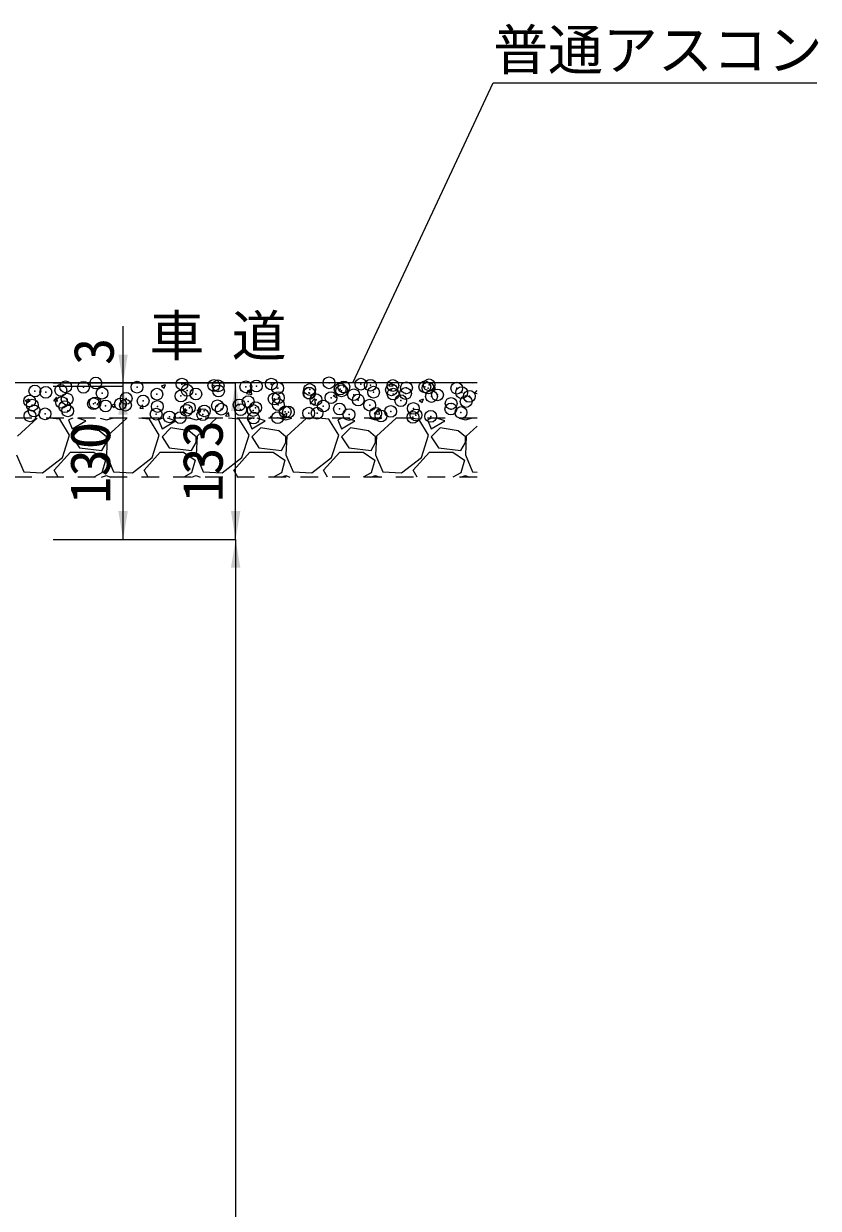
# Model space of a CAD drawing. Units: millimetres at full size, sheet at 1:20; some dimension numbers follow another scale. Extents: x 0 to 8400, y 0 to 13400.
# Drawn here: x 5641 to 6315, y 3219 to 4225 of the extents above; entities that cross this region are included whole.
import ezdxf
from ezdxf.enums import TextEntityAlignment as Align

# ---------------------------------------------------------------- set-up
doc = ezdxf.new("R2010")
doc.units = ezdxf.units.MM
doc.header["$LTSCALE"] = 20
doc.header["$PDMODE"] = 32
doc.header["$PDSIZE"] = 10
doc.linetypes.add('USER1', pattern=[1.35, 0.75, -0.6])
for name, color, linetype, lineweight in [('ハッチング_基礎', 150, 'Continuous', 5), ('ハッチング_舗装', 7, 'Continuous', 20), ('寸法線', 7, 'Continuous', 13), ('引出線', 4, 'Continuous', 9), ('舗装・基礎', 3, 'USER1', 9)]:
    doc.layers.add(name, color=color, linetype=linetype, lineweight=lineweight)
doc.layers.add('文字', color=7, linetype='Continuous')
doc.styles.add('ＭＳ ゴシック', font='')
doc.styles.get('ＭＳ ゴシック').set_extended_font_data('MS Gothic')

# ---------------------------------------------------------------- blocks, each defined once
blk = doc.blocks.new('filled_arrow')
at = {"color": 0, "linetype": 'Continuous', "lineweight": -2}
blk.add_solid([(7.5, 1.25), (0, 0), (7.5, -1.25)], dxfattribs=at)

msp = doc.modelspace()

# ---------------------------------------------------------------- linework, layer by layer
at = {"layer": 'ハッチング_基礎'}
for p, q in [((5652.16, 3890.07), (5635.49, 3874.84)), ((5671.3, 3889.32), (5662.35, 3890.07)), ((5679.68, 3875.6), (5671.3, 3889.32)), ((5682.44, 3890.07), (5678.92, 3888.56)), ((5678.92, 3888.56), (5681.97, 3880.94)), ((5681.97, 3880.94), (5693.4, 3887.8)), ((5693.4, 3887.8), (5686.59, 3890.07)), ((5705.8, 3890.07), (5710.92, 3888.56)), ((5710.92, 3888.56), (5716.05, 3890.07)), ((5728.36, 3890.07), (5711.69, 3874.84)), ((5747.5, 3889.32), (5738.55, 3890.07)), ((5755.88, 3875.6), (5747.5, 3889.32)), ((5758.64, 3890.07), (5755.12, 3888.56)), ((5755.12, 3888.56), (5758.17, 3880.94)), ((5758.17, 3880.94), (5769.6, 3887.8)), ((5769.6, 3887.8), (5762.79, 3890.07)), ((5782, 3890.07), (5787.12, 3888.56)), ((5787.12, 3888.56), (5792.25, 3890.07)), ((5804.56, 3890.07), (5787.89, 3874.84)), ((5823.7, 3889.32), (5814.75, 3890.07)), ((5832.08, 3875.6), (5823.7, 3889.32)), ((5834.84, 3890.07), (5831.32, 3888.56)), ((5831.32, 3888.56), (5834.37, 3880.94)), ((5834.37, 3880.94), (5845.8, 3887.8)), ((5845.8, 3887.8), (5838.99, 3890.07)), ((5858.2, 3890.07), (5863.32, 3888.56)), ((5863.32, 3888.56), (5868.45, 3890.07)), ((5880.76, 3890.07), (5864.09, 3874.84)), ((5899.9, 3889.32), (5890.95, 3890.07)), ((5908.28, 3875.6), (5899.9, 3889.32)), ((5911.04, 3890.07), (5907.52, 3888.56)), ((5907.52, 3888.56), (5910.57, 3880.94)), ((5910.57, 3880.94), (5922, 3887.8)), ((5922, 3887.8), (5915.19, 3890.07)), ((5934.4, 3890.07), (5939.52, 3888.56)), ((5939.52, 3888.56), (5944.65, 3890.07)), ((5956.96, 3890.07), (5940.29, 3874.84)), ((5976.1, 3889.32), (5967.15, 3890.07)), ((5984.48, 3875.6), (5976.1, 3889.32)), ((5987.24, 3890.07), (5983.72, 3888.56)), ((5983.72, 3888.56), (5986.77, 3880.94)), ((5986.77, 3880.94), (5998.2, 3887.8)), ((5998.2, 3887.8), (5991.39, 3890.07)), ((6010.6, 3890.07), (6015.72, 3888.56)), ((6015.72, 3888.56), (6020.85, 3890.07)), ((6025.69, 3883.24), (6016.49, 3874.84)), ((5673.59, 3856.55), (5679.68, 3875.6)), ((5689.59, 3881.7), (5681.97, 3874.08)), ((5681.97, 3874.08), (5688.06, 3864.94)), ((5704.83, 3879.41), (5689.59, 3881.7)), ((5710.92, 3874.08), (5704.83, 3879.41)), ((5711.69, 3874.84), (5710.92, 3858.84)), ((5710.92, 3869.51), (5710.92, 3874.08)), ((5749.79, 3856.55), (5755.88, 3875.6)), ((5765.79, 3881.7), (5758.17, 3874.08)), ((5758.17, 3874.08), (5764.26, 3864.94)), ((5781.03, 3879.41), (5765.79, 3881.7)), ((5787.12, 3874.08), (5781.03, 3879.41)), ((5787.89, 3874.84), (5787.12, 3858.84)), ((5787.12, 3869.51), (5787.12, 3874.08)), ((5825.99, 3856.55), (5832.08, 3875.6)), ((5841.99, 3881.7), (5834.37, 3874.08)), ((5834.37, 3874.08), (5840.46, 3864.94)), ((5857.23, 3879.41), (5841.99, 3881.7)), ((5863.32, 3874.08), (5857.23, 3879.41)), ((5864.09, 3874.84), (5863.32, 3858.84)), ((5863.32, 3869.51), (5863.32, 3874.08)), ((5902.19, 3856.55), (5908.28, 3875.6)), ((5918.19, 3881.7), (5910.57, 3874.08)), ((5910.57, 3874.08), (5916.66, 3864.94)), ((5933.43, 3879.41), (5918.19, 3881.7)), ((5939.52, 3874.08), (5933.43, 3879.41)), ((5940.29, 3874.84), (5939.52, 3858.84)), ((5939.52, 3869.51), (5939.52, 3874.08)), ((5978.39, 3856.55), (5984.48, 3875.6)), ((5994.39, 3881.7), (5986.77, 3874.08)), ((5986.77, 3874.08), (5992.86, 3864.94)), ((6009.63, 3879.41), (5994.39, 3881.7)), ((6015.72, 3874.08), (6009.63, 3879.41)), ((6016.49, 3874.84), (6015.72, 3858.84)), ((6015.72, 3869.51), (6015.72, 3874.08)), ((5688.06, 3864.94), (5707.11, 3862.65)), ((5707.11, 3862.65), (5710.92, 3869.51)), ((5764.26, 3864.94), (5783.31, 3862.65)), ((5783.31, 3862.65), (5787.12, 3869.51)), ((5840.46, 3864.94), (5859.51, 3862.65)), ((5859.51, 3862.65), (5863.32, 3869.51)), ((5916.66, 3864.94), (5935.71, 3862.65)), ((5935.71, 3862.65), (5939.52, 3869.51)), ((5992.86, 3864.94), (6011.91, 3862.65)), ((6011.91, 3862.65), (6015.72, 3869.51)), ((5634.72, 3858.84), (5640.82, 3844.36)), ((5656.82, 3843.6), (5673.59, 3856.55)), ((5666.73, 3845.89), (5680.44, 3861.13)), ((5680.44, 3861.13), (5700.26, 3861.13)), ((5700.26, 3861.13), (5710.16, 3854.27)), ((5710.16, 3854.27), (5707.11, 3843.6)), ((5710.92, 3858.84), (5717.02, 3844.36)), ((5733.02, 3843.6), (5749.79, 3856.55)), ((5742.93, 3845.89), (5756.64, 3861.13)), ((5756.64, 3861.13), (5776.46, 3861.13)), ((5776.46, 3861.13), (5786.36, 3854.27)), ((5786.36, 3854.27), (5783.31, 3843.6)), ((5787.12, 3858.84), (5793.22, 3844.36)), ((5809.22, 3843.6), (5825.99, 3856.55)), ((5819.13, 3845.89), (5832.84, 3861.13)), ((5832.84, 3861.13), (5852.66, 3861.13)), ((5852.66, 3861.13), (5862.56, 3854.27)), ((5862.56, 3854.27), (5859.51, 3843.6)), ((5863.32, 3858.84), (5869.42, 3844.36)), ((5885.42, 3843.6), (5902.19, 3856.55)), ((5895.33, 3845.89), (5909.04, 3861.13)), ((5909.04, 3861.13), (5928.86, 3861.13)), ((5928.86, 3861.13), (5938.76, 3854.27)), ((5938.76, 3854.27), (5935.71, 3843.6)), ((5939.52, 3858.84), (5945.62, 3844.36)), ((5961.62, 3843.6), (5978.39, 3856.55)), ((5971.53, 3845.89), (5985.24, 3861.13)), ((5985.24, 3861.13), (6005.06, 3861.13)), ((6005.06, 3861.13), (6014.96, 3854.27)), ((6014.96, 3854.27), (6011.91, 3843.6)), ((6015.72, 3858.84), (6021.82, 3844.36)), ((5640.82, 3844.36), (5656.82, 3843.6)), ((5670.12, 3840.07), (5666.73, 3845.89)), ((5707.11, 3843.6), (5700.37, 3840.07)), ((5717.02, 3844.36), (5733.02, 3843.6)), ((5746.32, 3840.07), (5742.93, 3845.89)), ((5783.31, 3843.6), (5776.57, 3840.07)), ((5793.22, 3844.36), (5809.22, 3843.6)), ((5822.52, 3840.07), (5819.13, 3845.89)), ((5859.51, 3843.6), (5852.77, 3840.07)), ((5869.42, 3844.36), (5885.42, 3843.6)), ((5898.72, 3840.07), (5895.33, 3845.89)), ((5935.71, 3843.6), (5928.97, 3840.07)), ((5945.62, 3844.36), (5961.62, 3843.6)), ((5974.92, 3840.07), (5971.53, 3845.89)), ((6011.91, 3843.6), (6005.17, 3840.07)), ((6021.82, 3844.36), (6025.69, 3844.18)), ((5706.93, 3840.07), (5710.92, 3841.31)), ((5710.92, 3841.31), (5714.25, 3840.07)), ((5783.13, 3840.07), (5787.12, 3841.31)), ((5787.12, 3841.31), (5790.45, 3840.07)), ((5859.33, 3840.07), (5863.32, 3841.31)), ((5863.32, 3841.31), (5866.65, 3840.07)), ((5935.53, 3840.07), (5939.52, 3841.31)), ((5939.52, 3841.31), (5942.85, 3840.07)), ((6011.73, 3840.07), (6015.72, 3841.31)), ((6015.72, 3841.31), (6019.05, 3840.07))]:
    msp.add_line(p, q, dxfattribs=at)
at = {"layer": 'ハッチング_舗装'}
for p, q in [((5686.56, 3920.07), (5687.13, 3919.68)), ((5687.13, 3919.68), (5687.26, 3920.07)), ((5757.61, 3917.32), (5760.13, 3915.62)), ((5757.63, 3917.37), (5761.19, 3918.74)), ((5760.14, 3915.62), (5761.17, 3918.69)), ((5775.63, 3919.34), (5780.15, 3918.64)), ((5775.64, 3919.33), (5776.34, 3920.07)), ((5780.14, 3918.63), (5779.98, 3920.07)), ((5829.85, 3910.92), (5833.81, 3915.05)), ((5830.61, 3913.25), (5833.14, 3911.55)), ((5830.64, 3913.31), (5834.19, 3914.67)), ((5833.14, 3911.55), (5834.17, 3914.62)), ((5834.36, 3910.22), (5833.8, 3915.04)), ((5950.89, 3917.52), (5953.03, 3920.07)), ((5950.89, 3917.51), (5953.93, 3917.25)), ((5953.87, 3917.24), (5953.35, 3920.07)), ((5987.33, 3914.33), (5989.78, 3917.25)), ((5987.33, 3914.33), (5990.36, 3914.06)), ((5990.31, 3914.05), (5989.72, 3917.23)), ((6021.43, 3920.07), (6021.84, 3919.8)), ((6021.84, 3919.79), (6021.93, 3920.07)), ((6023.76, 3911.14), (6025.69, 3913.43)), ((5641.92, 3905), (5644.45, 3903.3)), ((5641.94, 3905.06), (5645.5, 3906.42)), ((5644.45, 3903.3), (5645.48, 3906.37)), ((5666.44, 3904.81), (5668.89, 3907.73)), ((5666.44, 3904.8), (5669.48, 3904.54)), ((5669.42, 3904.53), (5668.84, 3907.71)), ((5702.88, 3901.62), (5705.33, 3904.54)), ((5705.86, 3901.34), (5705.27, 3904.52)), ((5829.84, 3910.94), (5834.36, 3910.24)), ((5884.07, 3902.51), (5888.02, 3906.64)), ((5888.58, 3901.81), (5888.01, 3906.64)), ((5903.62, 3909.18), (5906.15, 3907.48)), ((5903.64, 3909.24), (5907.2, 3910.6)), ((5906.15, 3907.48), (5907.18, 3910.55)), ((5976.63, 3905.12), (5979.15, 3903.41)), ((5976.65, 3905.17), (5980.21, 3906.53)), ((5979.15, 3903.41), (5980.18, 3906.48)), ((6023.76, 3911.14), (6025.69, 3910.97)), ((5702.88, 3901.62), (5705.92, 3901.35)), ((5714.92, 3900.94), (5717.45, 3899.23)), ((5714.95, 3900.99), (5718.51, 3902.35)), ((5717.45, 3899.23), (5718.48, 3902.3)), ((5739.32, 3898.43), (5741.77, 3901.35)), ((5739.32, 3898.43), (5742.35, 3898.16)), ((5742.3, 3898.15), (5741.71, 3901.34)), ((5775.75, 3895.24), (5778.2, 3898.16)), ((5775.75, 3895.24), (5778.79, 3894.97)), ((5778.73, 3894.96), (5778.15, 3898.15)), ((5787.93, 3896.87), (5790.46, 3895.16)), ((5787.95, 3896.92), (5791.51, 3898.29)), ((5790.46, 3895.16), (5791.49, 3898.23)), ((5812.19, 3892.06), (5814.64, 3894.97)), ((5815.17, 3891.78), (5814.58, 3894.96)), ((5860.96, 3892.85), (5864.52, 3894.22)), ((5863.47, 3891.09), (5864.5, 3894.16)), ((5884.06, 3902.53), (5888.58, 3901.83)), ((5938.28, 3894.1), (5942.24, 3898.23)), ((5938.28, 3894.12), (5942.79, 3893.42)), ((5942.79, 3893.4), (5942.23, 3898.23)), ((5812.19, 3892.05), (5815.23, 3891.79)), ((5849.63, 3890.07), (5851.08, 3891.79)), ((5851.34, 3890.07), (5851.02, 3891.77)), ((5860.94, 3892.8), (5863.46, 3891.09)), ((5937.31, 3890.07), (5937.52, 3890.15)), ((5937.49, 3890.07), (5937.5, 3890.1))]:
    msp.add_line(p, q, dxfattribs=at)
for p in [(5701.98, 3919.92), (5775.08, 3918.96), (5850.99, 3918.97), (5899.96, 3920.06), (5927.08, 3918.91), (5984.95, 3918.33), (5650.23, 3913.09), (5659.52, 3912.04), (5672.24, 3913.72), (5676.32, 3916.67), (5691.48, 3916.25), (5707.31, 3911.26), (5736.94, 3916.35), (5753.83, 3910.39), (5774.24, 3908.87), (5779.48, 3913.64), (5786.95, 3910.54), (5802.2, 3917.82), (5805.87, 3917.45), (5806.19, 3913.08), (5829.32, 3916.67), (5838.28, 3917.3), (5856.44, 3915.53), (5882.97, 3911.46), (5883.38, 3911.18), (5883.55, 3914.38), (5909.46, 3914.76), (5910.67, 3913.24), (5912.59, 3916.55), (5920.91, 3909.9), (5935.12, 3918.01), (5937.79, 3912.09), (5952.99, 3914.13), (5954.2, 3917.77), (5954.39, 3910.48), (5964.91, 3910.94), (5965.71, 3915.8), (5981.32, 3916.62), (5984.02, 3915.57), (5986.97, 3908.48), (5992.03, 3909.8), (6008.43, 3915.48), (6012.63, 3911.74), (6019.14, 3908.65), (5645.79, 3904.55), (5648.06, 3901.09), (5672.91, 3903.4), (5675.7, 3899.75), (5677.68, 3906.18), (5700.03, 3902.26), (5701.36, 3903.01), (5710.2, 3900.44), (5722.92, 3902.11), (5727.15, 3901.11), (5727.74, 3906.82), (5742.15, 3904.65), (5754.26, 3899.97), (5781.38, 3898.82), (5805.25, 3900.54), (5823.72, 3901.29), (5831.33, 3904.12), (5837.63, 3898.94), (5853.34, 3906.38), (5856.87, 3901.47), (5856.99, 3907.37), (5888.95, 3905.7), (5895.14, 3900.31), (5901.67, 3907.37), (5924.77, 3905.39), (5934.5, 3901.1), (5960.89, 3904.91), (5971.59, 3898.3), (6003.67, 3902.52), (6016.39, 3904.2), (5646.16, 3892.01), (5649.62, 3896.18), (5658.88, 3893.68), (5678.12, 3896.21), (5753.21, 3893.48), (5764.46, 3891.12), (5773.59, 3890.51), (5778.87, 3896.73), (5792.83, 3893.04), (5794.09, 3896.21), (5808.5, 3897.67), (5824.91, 3897.26), (5835.62, 3896.53), (5835.89, 3890.14), (5856.38, 3890.46), (5862.74, 3895.38), (5865.51, 3895.22), (5882.76, 3894.27), (5889.85, 3894.24), (5908.84, 3897.85), (5916.97, 3893.09), (5939.63, 3894.09), (5944.09, 3891.95), (5952.35, 3895.76), (5971.21, 3890.8), (5973.79, 3892.7), (5986.35, 3891.57), (6003.42, 3897.79), (6012.01, 3894.82)]:
    msp.add_point(p, dxfattribs=at)
at = {"layer": '寸法線'}
for p, q in [((5725.12, 3869.07), (5725.12, 3968.07)), ((5665.69, 3920.07), (5725.12, 3920.07)), ((5665.69, 3920.07), (5820.69, 3920.07)), ((5665.69, 3917.07), (5725.12, 3917.07)), ((5665.69, 3917.07), (5725.12, 3917.07)), ((5725.12, 3787.07), (5725.12, 3917.07)), ((5820.69, 3787.07), (5820.69, 3920.07)), ((5665.69, 3787.07), (5725.12, 3787.07)), ((5680.69, 3787.07), (5820.69, 3787.07)), ((5680.69, 3787.07), (5820.69, 3787.07)), ((5820.69, 3787.07), (5820.69, 2337.07))]:
    msp.add_line(p, q, dxfattribs=at)
at = {"layer": '引出線'}
msp.add_lwpolyline([(5920.08, 3920.07), (6039.25, 4174.73), (6314.09, 4174.73)], dxfattribs=at)
at = {"layer": '舗装・基礎', "linetype": 'Continuous', "lineweight": 20}
msp.add_line((6025.69, 3920.07), (5625.69, 3920.07), dxfattribs=at)
at = {"layer": '舗装・基礎'}
for p, q in [((6025.69, 3890.07), (5625.69, 3890.07)), ((6025.69, 3840.07), (5625.69, 3840.07))]:
    msp.add_line(p, q, dxfattribs=at)

# ---------------------------------------------------------------- block references
at = {"layer": '寸法線', "xscale": 3.2, "yscale": 3.2}
for p, rotation in [((5725.12, 3920.07), 90), ((5725.12, 3917.07), 270), ((5725.12, 3917.07), 270), ((5820.69, 3920.07), 270), ((5725.12, 3787.07), 90), ((5820.69, 3787.07), 90), ((5820.69, 3787.07), 270)]:
    msp.add_blockref('filled_arrow', p, dxfattribs=dict(at, rotation=rotation))
at = {"layer": '引出線', "xscale": 0.133, "yscale": 0.133, "rotation": 64.9}
msp.add_blockref('filled_arrow', (5920.08, 3920.07), dxfattribs=at)

# ---------------------------------------------------------------- texts
at = {"layer": '寸法線', "style": 'ＭＳ ゴシック'}
for s, p in [('3', (5700.12, 3946.76)), ('130', (5697.12, 3852.07)), ('133', (5792.69, 3853.57))]:
    msp.add_text(s, height=34.18, rotation=90, dxfattribs=at).set_placement(p, align=Align.MIDDLE_CENTER)
at = {"layer": '引出線', "style": 'ＭＳ ゴシック'}
msp.add_text('普通アスコン', height=34.18, dxfattribs=at).set_placement((6039.25, 4219.94), align=Align.TOP_LEFT)
at = {"layer": '文字', "style": 'ＭＳ ゴシック'}
msp.add_text('車 道', height=34.18, dxfattribs=at).set_placement((5805.69, 3960.07), align=Align.MIDDLE_CENTER)

doc.saveas('drawing.dxf')
